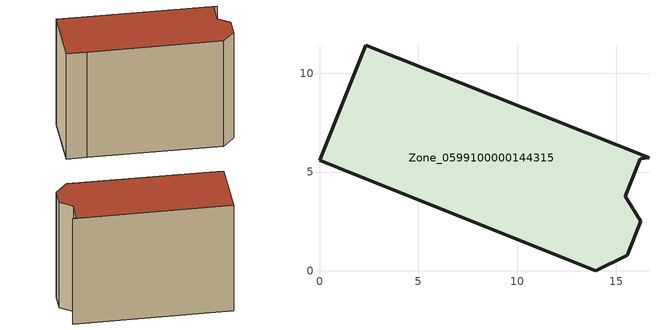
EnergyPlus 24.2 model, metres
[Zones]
Zone_0599100000144315
 floor ground (C_G): 1.87,4.83 0,5.6 2.35,11.42 16.66,5.71 16.22,5.66 15.47,3.77 16.24,2.52 15.55,0.8 13.96,0 z0
 wall outside (C_F): 13.96,0 15.55,0.8 16.24,2.52 15.47,3.77 16.22,5.66 16.66,5.71 2.35,11.42 0,5.6 1.87,4.83 13.96,0 z0:11.69
 roof outside (C_R): 16.66,5.71 2.35,11.42 0,5.6 1.87,4.83 13.96,0 15.55,0.8 16.24,2.52 15.47,3.77 16.22,5.66 z11.69
[BUILDING]
Pand.0599100000144315: North Axis=0; Terrain=City; Loads Convergence Tolerance Value=0.04; Temperature Convergence Tolerance Value=0.4; Solar Distribution=FullExterior; Maximum Number of Warmup Days=25; Minimum Number of Warmup Days=1
[Site:Location]
Rotterdam.The.Hague.AP_ZH_NLD Design_Conditions: Latitude=51.96; Longitude=4.45; Time Zone=1; Elevation=-4.5
[SITE:GROUNDTEMPERATURE:BUILDINGSURFACE]
18, 18, 18, 18, 18, 18, 18, 18, 18, 18, 18, 18
[MATERIAL] Thermal Absorptance=0.9; Solar Absorptance=0.7; Visible Absorptance=0.7
Name | Roughness | Thickness | Conductivity | Density | Specific Heat
G.TI.1946 | MediumSmooth | 0.15 | 1 | 540 | 1210
F.TI.1946 | Rough | 0.3 | 0.857143 | 1920 | 840
R.TI.1946 | MediumRough | 0.2 | 0.1 | 1500 | 1000
[CONSTRUCTION]
C_G: G.TI.1946
C_F: F.TI.1946
C_R: R.TI.1946
[ZONE]
Zone_0599100000144315: Type=1; Multiplier=1; Ceiling Height=Autocalculate; Volume=Autocalculate; Floor Area=autocalculate; Part of Total Floor Area=Yes
[ZONEINFILTRATION:DESIGNFLOWRATE]
Infil_Zone_0599100000144315: Zone or ZoneList or Space or SpaceList=Zone_0599100000144315; Schedule=AlwaysOn; Design Flow Rate Calculation Method=Flow/Area; Flow Rate per Floor Area=0.003; Constant Term Coefficient=1; Temperature Term Coefficient=0; Velocity Term Coefficient=0; Velocity Squared Term Coefficient=0
[HVACTEMPLATE:ZONE:IDEALLOADSAIRSYSTEM]
Zone_0599100000144315: Maximum Heating Supply Air Temperature=50; Minimum Cooling Supply Air Temperature=13; Maximum Heating Supply Air Humidity Ratio=0.0156; Minimum Cooling Supply Air Humidity Ratio=0.0077; Heating Limit=NoLimit; Cooling Limit=NoLimit; Dehumidification Control Type=ConstantSensibleHeatRatio; Cooling Sensible Heat Ratio=0.7; Dehumidification Setpoint=60; Humidification Control Type=None; Humidification Setpoint=30; Outdoor Air Method=None; Outdoor Air Flow Rate per Person=0.00944; Outdoor Air Flow Rate per Zone Floor Area=0; Outdoor Air Flow Rate per Zone=0; Demand Controlled Ventilation Type=None; Outdoor Air Economizer Type=NoEconomizer; Heat Recovery Type=None; Sensible Heat Recovery Effectiveness=0.7; Latent Heat Recovery Effectiveness=0.65
[ZONECONTROL:THERMOSTAT]
ThermostatControl_Zone_0599100000144315: Zone or ZoneList=Zone_0599100000144315; Control Type Schedule=DualSetpointControlType; Control 1=Thermostat_Zone_0599100000144315; Temperature Difference Between Cutout And Setpoint=0
[THERMOSTATSETPOINT:DUALSETPOINT]
Thermostat_Zone_0599100000144315: Heating Setpoint Temperature Schedule=HeatingSetpoint_Zone_0599100000144315; Cooling Setpoint Temperature Schedule=CoolingSetpoint_Zone_0599100000144315
[SCHEDULE:COMPACT]
HeatingSetpoint_Zone_0599100000144315: Through: 12/31, For: AllDays, Until: 24:00, 21
CoolingSetpoint_Zone_0599100000144315: Through: 12/31, For: AllDays, Until: 24:00, 24
DualSetpointControlType: Through: 12/31, For: AllDays, Until: 24:00, 4
AlwaysOn: Through: 12/31, For: AllDays, Until: 24:00, 1
